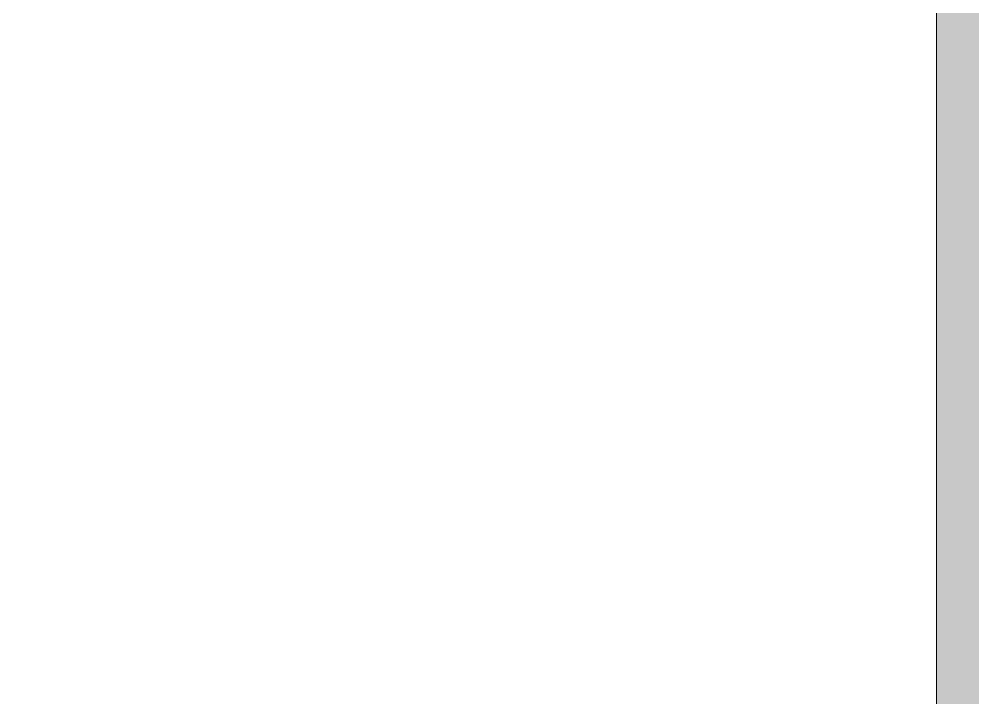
# Model space of a CAD drawing. Header units: inches. Extents: x 9594 to 15314, y -314 to 660.
# Drawn here: x 13716.432 to 13717.119, y 108.771 to 109.261 of the extents above; entities that cross this region are included whole.
import ezdxf

# ---------------------------------------------------------------- set-up
doc = ezdxf.new("R2010")
doc.units = ezdxf.units.IN
doc.header["$MEASUREMENT"] = 0
for name, color, linetype, lineweight in [('A-WALL', 113, 'Continuous', 13), ('A-WALL-8', 113, 'Continuous', 5), ('A-WALL-PATT-4', 111, 'Continuous', 9)]:
    doc.layers.add(name, color=color, linetype=linetype, lineweight=lineweight)

msp = doc.modelspace()

# ---------------------------------------------------------------- hatches: boundary and pattern name
at = {"layer": 'A-WALL-8'}
h = msp.add_hatch(color=256, dxfattribs=at)
h.paths.add_polyline_path([(13717.84291, -5.26478), (13717.84291, 0), (13717.09291, 0), (13717.09291, -5.25848), (13717.71562, -5.26371)], flags=0)
h.paths.add_polyline_path([(13717.59291, 93), (13717.84291, 93), (13717.84291, 109.75), (13717.09291, 109.75), (13717.09291, 93)], flags=0)
at = {"layer": 'A-WALL-PATT-4'}
h = msp.add_hatch(dxfattribs=at)
h.set_pattern_fill('FP_47', color=256, style=0, pattern_type=2)
h.set_pattern_definition([(0, (14107.5676, 138.832), (0, 4.798), []), (315, (14107.5676, 138.832), (4.798427, 0), [6.786, -6.786]), (45, (14107.5676, 138.832), (4.798427, 0), [6.786, -6.786])])
h.paths.add_polyline_path([(13717.09291, -6.0085), (13717.09291, 0), (13716.09291, 0), (13716.09291, -6.0001), (13716.48829, -6.00342)], flags=0)
h.paths.add_polyline_path([(13716.09291, 93), (13717.09291, 93), (13717.09291, 109.75), (13716.09291, 109.75), (13716.09291, 96.26419)], flags=0)

# ---------------------------------------------------------------- linework, layer by layer
at = {"layer": 'A-WALL'}
msp.add_line((13717.09291, 93), (13717.09291, 109.75), dxfattribs=at)

doc.saveas('drawing.dxf')
